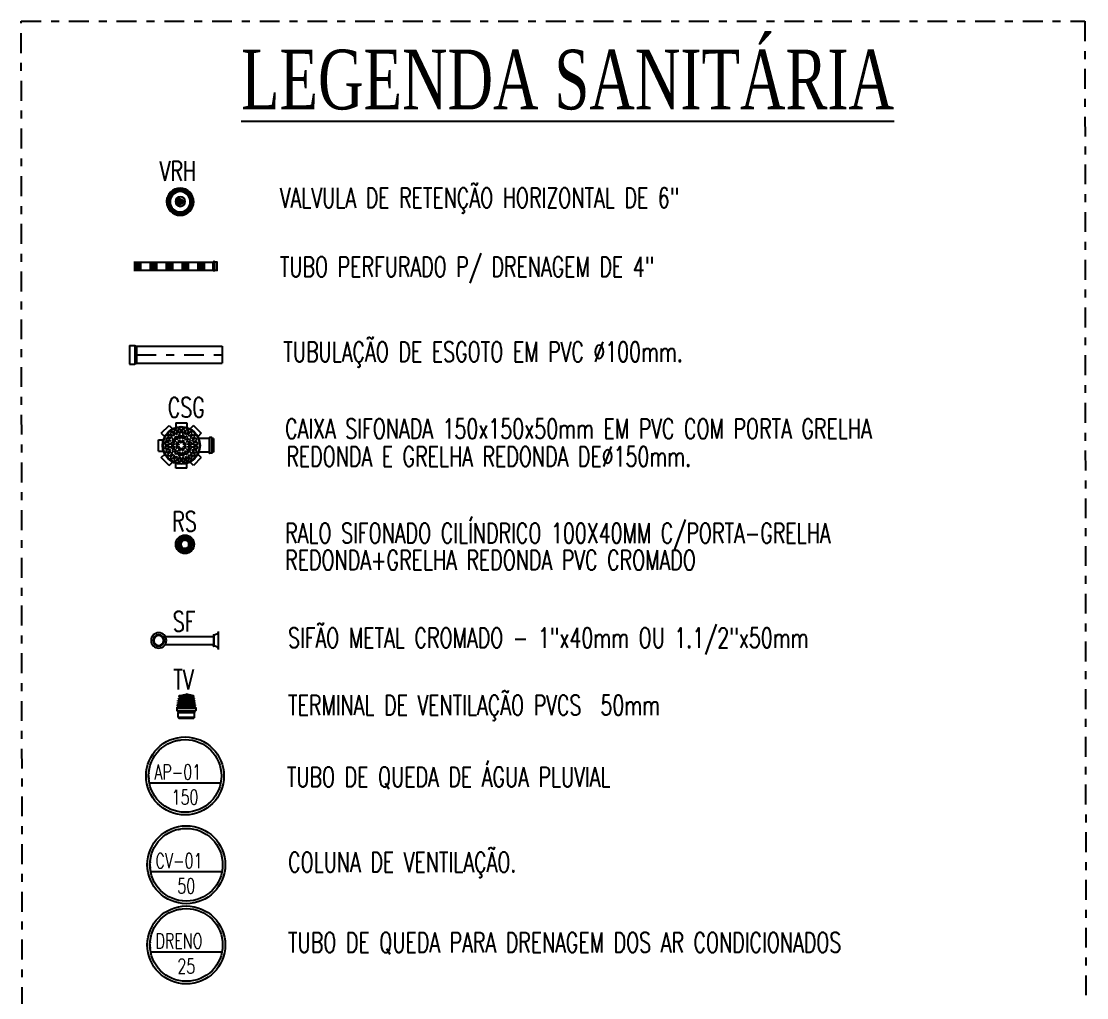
# Model space of a CAD drawing. Header units: inches. Extents: x 542787 to 543192, y 9574025 to 9574373.
# Drawn here: x 542846.2 to 542859.6, y 9574361.11 to 9574373.39 of the extents above; entities that cross this region are included whole.
import ezdxf
from ezdxf.enums import TextEntityAlignment as Align

# ---------------------------------------------------------------- set-up
doc = ezdxf.new("R2010")
doc.units = ezdxf.units.IN
doc.header["$MEASUREMENT"] = 0
doc.linetypes.add('ACAD_ISO07W100', pattern=[3, 0, -3])
doc.linetypes.add('DASHDOT2', pattern=[0.5, 0.25, -0.125, 0, -0.125])
for name, color, linetype in [('COTAS', 1, 'Continuous'), ('I-ESGOTO', 6, 'Continuous'), ('I-NORMO_INST', 4, 'Continuous'), ('I-PLUVIAL', 90, 'Continuous')]:
    doc.layers.add(name, color=color, linetype=linetype)
doc.styles.add('25', font='ROMANS.SHX', dxfattribs={"width": 0.7, "height": 0.05})
doc.styles.add('50', font='ROMANS.SHX', dxfattribs={"width": 0.7, "height": 0.1})
doc.styles.add('TITULO', font='times.ttf')

# ---------------------------------------------------------------- blocks, each defined once
blk = doc.blocks.new('A$C57B471C8')
for p, q in [((-0.152, 0.0915), (-0.152, 0.0721)), ((-0.152, 0.0915), (-0.107, 0.0915)), ((-0.107, 0.0915), (-0.107, 0.0721)), ((-0.2101, 0.0488), (-0.1783, 0.0806)), ((-0.2101, 0.0488), (-0.1964, 0.0351)), ((-0.1783, 0.0806), (-0.1646, 0.0669)), ((-0.0807, 0.0806), (-0.0944, 0.0669)), ((-0.0807, 0.0806), (-0.0489, 0.0488)), ((-0.0489, 0.0488), (-0.0626, 0.0351)), ((-0.221, -0.0225), (-0.221, 0.0225)), ((-0.221, 0.0225), (-0.2016, 0.0225)), ((-0.0181, 0.0273), (-0.0591, 0.0273)), ((-0.0168, 0.0309), (-0.0171, 0.0283)), ((-0.0071, 0.0318), (-0.0158, 0.0318)), ((-0.0158, 0.0308), (-0.0158, -0.0308)), ((-0.0071, 0.0308), (-0.0071, -0.0308)), ((-0.0061, 0.0311), (-0.0053, 0.0281)), ((0, 0.0273), (-0.0044, 0.0273)), ((0, 0.0273), (0, -0.0273)), ((-0.221, -0.0225), (-0.2016, -0.0225)), ((-0.2101, -0.0488), (-0.1964, -0.0351)), ((-0.0489, -0.0488), (-0.0626, -0.0351)), ((-0.0181, -0.0273), (-0.0591, -0.0273)), ((-0.0168, -0.0309), (-0.0171, -0.0283)), ((-0.0071, -0.0318), (-0.0158, -0.0318)), ((-0.0061, -0.0311), (-0.0053, -0.0281)), ((0, -0.0273), (-0.0044, -0.0273)), ((-0.1783, -0.0806), (-0.2101, -0.0488)), ((-0.1783, -0.0806), (-0.1646, -0.0669)), ((-0.152, -0.0915), (-0.152, -0.0721)), ((-0.107, -0.0915), (-0.107, -0.0721)), ((-0.0807, -0.0806), (-0.0944, -0.0669)), ((-0.0489, -0.0488), (-0.0807, -0.0806)), ((-0.107, -0.0915), (-0.152, -0.0915))]:
    blk.add_line(p, q)
at = {"color": 8}
for p, q in [((-0.1666, 0.0328), (-0.1781, 0.0444)), ((-0.1623, 0.0371), (-0.1739, 0.0486)), ((-0.1568, 0.0413), (-0.165, 0.0554)), ((-0.1516, 0.0443), (-0.1598, 0.0584)), ((-0.1452, 0.0469), (-0.1494, 0.0627)), ((-0.1394, 0.0485), (-0.1436, 0.0643)), ((-0.1325, 0.0494), (-0.1325, 0.0657)), ((-0.1265, 0.0494), (-0.1265, 0.0657)), ((-0.1196, 0.0485), (-0.1154, 0.0643)), ((-0.1138, 0.0469), (-0.1096, 0.0627)), ((-0.1074, 0.0443), (-0.0992, 0.0584)), ((-0.1022, 0.0413), (-0.094, 0.0554)), ((-0.0967, 0.0371), (-0.0851, 0.0486)), ((-0.0924, 0.0328), (-0.0809, 0.0444)), ((-0.1789, 0.003), (-0.1952, 0.003)), ((-0.178, 0.0099), (-0.1938, 0.0141)), ((-0.1764, 0.0157), (-0.1922, 0.0199)), ((-0.1738, 0.0221), (-0.1879, 0.0303)), ((-0.1708, 0.0273), (-0.1849, 0.0355)), ((-0.1578, 0.003), (-0.1709, 0.003)), ((-0.1568, 0.0081), (-0.1689, 0.0131)), ((-0.1545, 0.0136), (-0.1666, 0.0186)), ((-0.1517, 0.0179), (-0.1609, 0.0271)), ((-0.1474, 0.0222), (-0.1566, 0.0314)), ((-0.1401, 0.003), (-0.1498, 0.003)), ((-0.1431, 0.025), (-0.1481, 0.0371)), ((-0.1391, 0.0054), (-0.146, 0.0122)), ((-0.1376, 0.0273), (-0.1426, 0.0394)), ((-0.1349, 0.0096), (-0.1417, 0.0165)), ((-0.1325, 0.0283), (-0.1325, 0.0414)), ((-0.1325, 0.0106), (-0.1325, 0.0203)), ((-0.1265, 0.0283), (-0.1265, 0.0414)), ((-0.1265, 0.0106), (-0.1265, 0.0203)), ((-0.1241, 0.0096), (-0.1173, 0.0165)), ((-0.1214, 0.0273), (-0.1164, 0.0394)), ((-0.1199, 0.0054), (-0.113, 0.0122)), ((-0.1189, 0.003), (-0.1092, 0.003)), ((-0.1159, 0.025), (-0.1109, 0.0371)), ((-0.1116, 0.0222), (-0.1024, 0.0314)), ((-0.1073, 0.0179), (-0.0981, 0.0271)), ((-0.1045, 0.0136), (-0.0924, 0.0186)), ((-0.1022, 0.0081), (-0.0901, 0.0131)), ((-0.1012, 0.003), (-0.0881, 0.003)), ((-0.0882, 0.0273), (-0.0741, 0.0355)), ((-0.0852, 0.0221), (-0.0711, 0.0303)), ((-0.0826, 0.0157), (-0.0668, 0.0199)), ((-0.081, 0.0099), (-0.0652, 0.0141)), ((-0.0801, 0.003), (-0.0638, 0.003)), ((-0.0171, 0.0273), (-0.0171, -0.0273)), ((-0.0051, 0.0273), (-0.0051, -0.0273)), ((-0.1789, -0.003), (-0.1952, -0.003)), ((-0.178, -0.0099), (-0.1938, -0.0141)), ((-0.1764, -0.0157), (-0.1922, -0.0199)), ((-0.1738, -0.0221), (-0.1879, -0.0303)), ((-0.1708, -0.0273), (-0.1849, -0.0355)), ((-0.1666, -0.0328), (-0.1781, -0.0444)), ((-0.1623, -0.0371), (-0.1739, -0.0486)), ((-0.1578, -0.003), (-0.1709, -0.003)), ((-0.1568, -0.0081), (-0.1689, -0.0131)), ((-0.1545, -0.0136), (-0.1666, -0.0186)), ((-0.1568, -0.0413), (-0.165, -0.0554)), ((-0.1517, -0.0179), (-0.1609, -0.0271)), ((-0.1474, -0.0222), (-0.1566, -0.0314)), ((-0.1401, -0.003), (-0.1498, -0.003)), ((-0.1431, -0.025), (-0.1481, -0.0371)), ((-0.1391, -0.0054), (-0.146, -0.0122)), ((-0.1376, -0.0273), (-0.1426, -0.0394)), ((-0.1349, -0.0096), (-0.1417, -0.0165)), ((-0.1325, -0.0106), (-0.1325, -0.0203)), ((-0.1325, -0.0283), (-0.1325, -0.0414)), ((-0.1265, -0.0106), (-0.1265, -0.0203)), ((-0.1265, -0.0283), (-0.1265, -0.0414)), ((-0.1241, -0.0096), (-0.1173, -0.0165)), ((-0.1214, -0.0273), (-0.1164, -0.0394)), ((-0.1199, -0.0054), (-0.113, -0.0122)), ((-0.1189, -0.003), (-0.1092, -0.003)), ((-0.1159, -0.025), (-0.1109, -0.0371)), ((-0.1116, -0.0222), (-0.1024, -0.0314)), ((-0.1073, -0.0179), (-0.0981, -0.0271)), ((-0.1045, -0.0136), (-0.0924, -0.0186)), ((-0.1022, -0.0081), (-0.0901, -0.0131)), ((-0.1022, -0.0413), (-0.094, -0.0554)), ((-0.1012, -0.003), (-0.0881, -0.003)), ((-0.0967, -0.0371), (-0.0851, -0.0486)), ((-0.0924, -0.0328), (-0.0809, -0.0444)), ((-0.0882, -0.0273), (-0.0741, -0.0355)), ((-0.0852, -0.0221), (-0.0711, -0.0303)), ((-0.0826, -0.0157), (-0.0668, -0.0199)), ((-0.081, -0.0099), (-0.0652, -0.0141)), ((-0.0801, -0.003), (-0.0638, -0.003)), ((-0.1516, -0.0443), (-0.1598, -0.0584)), ((-0.1452, -0.0469), (-0.1494, -0.0627)), ((-0.1394, -0.0485), (-0.1436, -0.0643)), ((-0.1325, -0.0494), (-0.1325, -0.0657)), ((-0.1265, -0.0494), (-0.1265, -0.0657)), ((-0.1196, -0.0485), (-0.1154, -0.0643)), ((-0.1138, -0.0469), (-0.1096, -0.0627)), ((-0.1074, -0.0443), (-0.0992, -0.0584))]:
    blk.add_line(p, q, dxfattribs=at)
blk.add_circle((-0.1295, 0), 0.0755)
blk.add_circle((-0.1295, 0), 0.0735, dxfattribs=at)
for radius, start, end in [(0.0658, 137.6132, 147.3868), (0.0658, 122.6132, 132.3868), (0.0658, 107.6132, 117.3868), (0.0495, 108.4746, 116.5254), (0.0658, 92.6132, 102.3868), (0.0495, 93.4746, 101.5254), (0.0658, 77.6132, 87.3868), (0.0495, 78.4746, 86.5254), (0.0495, 63.4746, 71.5254), (0.0658, 62.6132, 72.3868), (0.0658, 47.6132, 57.3868), (0.0658, 32.6132, 42.3868), (0.0658, 167.6132, 177.3868), (0.0658, 152.6132, 162.3868), (0.0495, 168.4746, 176.5254), (0.0495, 153.4746, 161.5254), (0.0415, 161.6455, 175.8545), (0.0495, 138.4746, 146.5254), (0.0415, 139.1455, 153.3545), (0.0495, 123.4746, 131.5254), (0.0285, 163.5423, 173.9577), (0.0415, 116.6455, 130.8545), (0.0285, 141.0423, 151.4577), (0.0205, 143.415, 171.585), (0.0285, 118.5423, 128.9577), (0.0415, 94.1455, 108.3545), (0.0205, 98.415, 126.585), (0.011, 150.8266, 164.1734), (0.0285, 96.0423, 106.4577), (0.011, 105.8266, 119.1734), (0.0415, 71.6455, 85.8545), (0.0285, 73.5423, 83.9577), (0.0205, 53.415, 81.585), (0.011, 60.8266, 74.1734), (0.011, 15.8266, 29.1734), (0.0285, 51.0423, 61.4577), (0.0205, 8.415, 36.585), (0.0415, 49.1455, 63.3545), (0.0285, 28.5423, 38.9577), (0.0495, 48.4746, 56.5254), (0.0285, 6.0423, 16.4577), (0.0415, 26.6455, 40.8545), (0.0495, 33.4746, 41.5254), (0.0415, 4.1455, 18.3545), (0.0495, 18.4746, 26.5254), (0.0495, 3.4746, 11.5254), (0.0658, 17.6132, 27.3868), (0.0658, 2.6132, 12.3868), (0.0658, 182.6132, 192.3868), (0.0658, 197.6132, 207.3868), (0.0658, 212.6132, 222.3868), (0.0495, 183.4746, 191.5254), (0.0495, 198.4746, 206.5254), (0.0415, 184.1455, 198.3545), (0.0495, 213.4746, 221.5254), (0.0415, 206.6455, 220.8545), (0.0495, 228.4746, 236.5254), (0.0285, 186.0423, 196.4577), (0.0415, 229.1455, 243.3545), (0.0285, 208.5423, 218.9577), (0.0205, 188.415, 216.585), (0.0285, 231.0423, 241.4577), (0.0415, 251.6455, 265.8545), (0.0205, 233.415, 261.585), (0.011, 195.8266, 209.1734), (0.0285, 253.5423, 263.9577), (0.011, 240.8266, 254.1734), (0.011, 285.8266, 299.1734), (0.0205, 278.415, 306.585), (0.0285, 276.0423, 286.4577), (0.0415, 274.1455, 288.3545), (0.011, 330.8266, 344.1734), (0.0285, 298.5423, 308.9577), (0.0205, 323.415, 351.585), (0.0415, 296.6455, 310.8545), (0.0285, 321.0423, 331.4577), (0.0285, 343.5423, 353.9577), (0.0495, 303.4746, 311.5254), (0.0415, 319.1455, 333.3545), (0.0495, 318.4746, 326.5254), (0.0415, 341.6455, 355.8545), (0.0495, 333.4746, 341.5254), (0.0495, 348.4746, 356.5254), (0.0658, 317.6132, 327.3868), (0.0658, 332.6132, 342.3868), (0.0658, 347.6132, 357.3868), (0.0658, 227.6132, 237.3868), (0.0658, 242.6132, 252.3868), (0.0495, 243.4746, 251.5254), (0.0658, 257.6132, 267.3868), (0.0495, 258.4746, 266.5254), (0.0495, 273.4746, 281.5254), (0.0658, 272.6132, 282.3868), (0.0495, 288.4746, 296.5254), (0.0658, 287.6132, 297.3868), (0.0658, 302.6132, 312.3868)]:
    blk.add_arc((-0.1295, 0), radius, start, end, dxfattribs=at)
for centre, start, end in [((-0.0181, 0.0284), 270, 355), ((-0.0158, 0.0308), 90, 175), ((-0.0071, 0.0308), 15, 90), ((-0.0044, 0.0284), 195, 270), ((-0.0181, -0.0284), 5, 90), ((-0.0158, -0.0308), 185, 270), ((-0.0071, -0.0308), 270, 345), ((-0.0044, -0.0284), 90, 165)]:
    blk.add_arc(centre, 0.001, start, end)
blk = doc.blocks.new('*U13')
at = {"color": 1, "style": '25'}
for tag, flags, p in [('MARCA', 1, (0, -0.1877)), ('QUANT.', 3, (0, -0.2718))]:
    blk.add_attdef(tag, text='', height=0.05, dxfattribs=dict(at, flags=flags)).set_placement(p, align=Align.CENTER)
at = {"color": 2}
blk.add_wipeout([(-0.0847, -0.0447), (-0.0739, -0.0339), (-0.0762, -0.0283), (-0.0915, -0.0283), (-0.0915, 0.0283), (-0.0762, 0.0283), (-0.0739, 0.0339), (-0.0847, 0.0447), (-0.0447, 0.0847), (-0.0339, 0.0739), (-0.0283, 0.0762), (-0.0283, 0.0915), (0.0283, 0.0915), (0.0283, 0.0762), (0.0339, 0.0739), (0.0447, 0.0847), (0.0847, 0.0447), (0.0739, 0.0339), (0.0742, 0.0332), (0.1093, 0.0332), (0.1122, 0.0359), (0.1295, 0.0359), (0.1295, -0.0361), (0.1122, -0.0361), (0.1093, -0.0332), (0.0742, -0.0332), (0.0739, -0.0339), (0.0847, -0.0447), (0.0447, -0.0847), (0.0339, -0.0739), (0.0283, -0.0762), (0.0283, -0.0915), (-0.0283, -0.0915), (-0.0283, -0.0762), (-0.0339, -0.0739), (-0.0447, -0.0847)], dxfattribs=at)
blk.add_blockref('A$C57B471C8', (0.1295, -0.0001), dxfattribs=at)
blk.add_wipeout([(-0.0847, -0.0447), (-0.0739, -0.0339), (-0.0762, -0.0283), (-0.0915, -0.0283), (-0.0915, 0.0283), (-0.0762, 0.0283), (-0.0739, 0.0339), (-0.0847, 0.0447), (-0.0447, 0.0847), (-0.0339, 0.0739), (-0.0283, 0.0762), (-0.0283, 0.0915), (0.0283, 0.0915), (0.0283, 0.0762), (0.0339, 0.0739), (0.0447, 0.0847), (0.0847, 0.0447), (0.0739, 0.0339), (0.0742, 0.0332), (0.1093, 0.0332), (0.1122, 0.0359), (0.1295, 0.0359), (0.1295, -0.0361), (0.1122, -0.0361), (0.1093, -0.0332), (0.0742, -0.0332), (0.0739, -0.0339), (0.0847, -0.0447), (0.0447, -0.0847), (0.0339, -0.0739), (0.0283, -0.0762), (0.0283, -0.0915), (-0.0283, -0.0915), (-0.0283, -0.0762), (-0.0339, -0.0739), (-0.0447, -0.0847)], dxfattribs=at)
blk.add_blockref('A$C57B471C8', (0.1295, -0.0001), dxfattribs=at)
at = {"color": 1, "style": '25', "flags": 1}
blk.add_attdef('DESCRICAO', text='', height=0.05, dxfattribs=at).set_placement((0, -0.1085), align=Align.CENTER)
blk = doc.blocks.new('BOLA')
at = {"style": '50', "width": 0.7, "flags": 1}
blk.add_attdef('ALTUARA', text='', height=0.002, dxfattribs=at).set_placement((0.00026, -0.00753), align=Align.CENTER)
at = {"color": 2}
blk.add_wipeout([(-0.00343, 0.00331), (-0.0009, 0.00469), (0.00185, 0.00442), (0.00357, 0.00314), (0.00459, 0.00134), (0.00476, -0.00032), (0.00423, -0.00223), (0.003, -0.00372), (0.00111, -0.00471), (-0.00088, -0.00473), (-0.00258, -0.00408), (-0.00343, -0.00333), (-0.00451, -0.0017), (-0.00479, -0.00008), (-0.00453, 0.00162)], dxfattribs=at)
at = {"color": 8}
blk.add_line((-0.00479, -0.00091), (0.00479, -0.00091), dxfattribs=at)
blk.add_circle((0, 0), 0.00523, dxfattribs=at)
blk.add_circle((0, 0), 0.00488)
at = {"style": '50', "width": 0.7}
blk.add_attdef('NAF', (-0.00413, -0.00047), '', height=0.002, dxfattribs=at)
blk.add_attdef('NU', text='', height=0.002, dxfattribs=at).set_placement((0, -0.00385), align=Align.CENTER)
blk = doc.blocks.new('*U26')
at = {"color": 1, "style": '25'}
for tag, flags, p in [('MARCA', 1, (0, -0.1502)), ('QUANT.', 3, (0, -0.2175))]:
    blk.add_attdef(tag, text='', height=0.04, dxfattribs=dict(at, flags=flags)).set_placement(p, align=Align.CENTER)
at = {"color": 2}
blk.add_wipeout([(-0.026, 0.0355), (-0.0352, 0.0014), (-0.0359, -0.0172), (-0.032, -0.0181), (-0.0328, -0.038), (-0.0313, -0.0401), (-0.0024, -0.0414), (0.0264, -0.0435), (0.0282, -0.0415), (0.0297, -0.0217), (0.0337, -0.0212), (0.0352, -0.0026), (0.0299, 0.0322), (0.0024, 0.0424)], dxfattribs=at)
for p, q in [((-0.0219, 0.0341), (0.0023, 0.0391)), ((0.0257, 0.0314), (0.0023, 0.0391)), ((-0.0309, 0.0025), (-0.0306, 0.0043)), ((-0.0306, 0.0043), (-0.0238, 0.0041)), ((-0.0292, 0.0099), (-0.0288, 0.0113)), ((-0.0288, 0.0113), (-0.0234, 0.0111)), ((-0.0273, 0.0016), (-0.0276, -0.0028)), ((-0.0274, 0.0173), (-0.0271, 0.0187)), ((-0.0273, 0.0016), (0.0273, -0.0016)), ((-0.0271, 0.0187), (-0.023, 0.0186)), ((-0.0257, 0.0247), (-0.0253, 0.0262)), ((-0.0253, 0.0262), (-0.0225, 0.026)), ((-0.0239, 0.0321), (-0.0239, 0.0322)), ((-0.023, 0.009), (-0.0233, 0.0045)), ((-0.0226, 0.0165), (-0.0229, 0.0115)), ((-0.0222, 0.024), (-0.0224, 0.019)), ((-0.0217, 0.0315), (-0.022, 0.0265)), ((0.0239, 0.0063), (0.0236, 0.0018)), ((0.0243, 0.0138), (0.024, 0.0088)), ((0.0309, 0.0008), (0.0241, 0.0013)), ((0.0248, 0.0213), (0.0245, 0.0163)), ((0.0299, 0.0079), (0.0245, 0.0083)), ((0.0252, 0.0288), (0.0249, 0.0238)), ((0.029, 0.0155), (0.0249, 0.0158)), ((0.0282, 0.0231), (0.0254, 0.0233)), ((0.0274, 0.0292), (0.0274, 0.0293)), ((0.0283, 0.0216), (0.0282, 0.0231)), ((0.0292, 0.014), (0.029, 0.0155)), ((0.0301, 0.0065), (0.0299, 0.0079)), ((0.031, -0.0011), (0.0309, 0.0008)), ((-0.0322, -0.0052), (-0.0327, -0.014)), ((-0.0318, -0.015), (-0.0292, -0.0154)), ((-0.0317, -0.014), (0.0298, -0.0176)), ((-0.0314, -0.0043), (-0.0284, -0.0037)), ((-0.0312, -0.0053), (0.0303, -0.0088)), ((-0.0293, -0.0381), (-0.0284, -0.0214)), ((-0.0283, -0.0165), (-0.0286, -0.0211)), ((-0.0286, -0.0211), (-0.0284, -0.0214)), ((0.0248, -0.0412), (0.0257, -0.0245)), ((0.026, -0.0243), (0.0257, -0.0245)), ((0.0263, -0.0196), (0.026, -0.0243)), ((0.0273, -0.0016), (0.0271, -0.0059)), ((0.0299, -0.0186), (0.0272, -0.0187)), ((0.0307, -0.0079), (0.0277, -0.0069)), ((0.0313, -0.0089), (0.0308, -0.0176)), ((-0.0293, -0.0381), (-0.0277, -0.04)), ((-0.0277, -0.04), (0.0229, -0.0429)), ((0.0248, -0.0412), (0.0229, -0.0429))]:
    blk.add_line(p, q)
at = {"color": 8}
for p, q in [((-0.0309, 0.0025), (0.031, -0.0011)), ((-0.0292, 0.0099), (0.0301, 0.0065)), ((-0.0274, 0.0173), (0.0292, 0.014)), ((-0.0271, 0.0016), (0.0271, -0.0016)), ((-0.0257, 0.0247), (0.0283, 0.0216)), ((-0.0239, 0.0321), (0.0274, 0.0292)), ((-0.0238, 0.0041), (0.0241, 0.0013)), ((-0.0234, 0.0111), (0.0245, 0.0083)), ((-0.023, 0.0186), (0.0249, 0.0158)), ((-0.0225, 0.026), (0.0254, 0.0233)), ((0.0257, 0.0314), (-0.0219, 0.0341)), ((-0.021, 0.0094), (-0.0213, 0.0039)), ((-0.0206, 0.0169), (-0.0209, 0.0109)), ((-0.0201, 0.0244), (-0.0205, 0.0184)), ((-0.0197, 0.0319), (-0.02, 0.0259)), ((-0.0134, 0.009), (-0.0137, 0.0035)), ((-0.013, 0.0165), (-0.0133, 0.0105)), ((-0.0125, 0.024), (-0.0129, 0.018)), ((-0.0124, 0.0089), (-0.0127, 0.0034)), ((-0.0121, 0.0314), (-0.0124, 0.0255)), ((-0.012, 0.0164), (-0.0123, 0.0104)), ((-0.0115, 0.0239), (-0.0119, 0.0179)), ((-0.0111, 0.0314), (-0.0114, 0.0254)), ((-0.0107, 0.0088), (-0.011, 0.0033)), ((-0.0102, 0.0163), (-0.0106, 0.0103)), ((-0.0098, 0.0238), (-0.0101, 0.0178)), ((-0.0094, 0.0313), (-0.0097, 0.0253)), ((0.0116, 0.0075), (0.0113, 0.0021)), ((0.012, 0.015), (0.0117, 0.009)), ((0.0125, 0.0225), (0.0121, 0.0165)), ((0.0129, 0.03), (0.0126, 0.024)), ((0.0133, 0.0074), (0.013, 0.002)), ((0.0138, 0.0149), (0.0134, 0.0089)), ((0.0142, 0.0224), (0.0139, 0.0164)), ((0.0143, 0.0074), (0.014, 0.0019)), ((0.0146, 0.0299), (0.0143, 0.0239)), ((0.0148, 0.0149), (0.0144, 0.0089)), ((0.0152, 0.0224), (0.0149, 0.0164)), ((0.0156, 0.0299), (0.0153, 0.0239)), ((0.0219, 0.0069), (0.0216, 0.0015)), ((0.0224, 0.0144), (0.022, 0.0084)), ((0.0228, 0.0219), (0.0225, 0.0159)), ((0.0232, 0.0294), (0.0229, 0.0234)), ((0.026, -0.0243), (-0.0286, -0.0211)), ((-0.0284, -0.0214), (0.0257, -0.0245)), ((-0.0283, -0.0155), (0.0263, -0.0187)), ((-0.0276, -0.0035), (0.027, -0.0067)), ((0.0248, -0.0412), (-0.0293, -0.0381))]:
    blk.add_line(p, q, dxfattribs=at)
for centre, radius, start, end in [((-0.0278, 0.0016), 0.0007, 356.7022, 86.7022), ((-0.0214, 0.0317), 0.0025, 101.7022, 166.7022), ((-0.0238, 0.0046), 0.0005, 266.7022, 356.7022), ((-0.0235, 0.0091), 0.0005, 356.7022, 86.7022), ((-0.0234, 0.0116), 0.0005, 266.7022, 356.7022), ((-0.0231, 0.0166), 0.0005, 356.7022, 86.7022), ((-0.0229, 0.0191), 0.0005, 266.7022, 356.7022), ((-0.0227, 0.024), 0.0005, 356.7022, 86.7022), ((-0.0225, 0.0265), 0.0005, 266.7022, 356.7022), ((-0.0222, 0.0315), 0.0005, 356.7022, 86.7022), ((0.0241, 0.0018), 0.0005, 176.7022, 266.7022), ((0.0244, 0.0063), 0.0005, 86.7022, 176.7022), ((0.0245, 0.0088), 0.0005, 176.7022, 266.7022), ((0.0248, 0.0138), 0.0005, 86.7022, 176.7022), ((0.025, 0.0163), 0.0005, 176.7022, 266.7022), ((0.0253, 0.0213), 0.0005, 86.7022, 176.7022), ((0.0254, 0.0238), 0.0005, 176.7022, 266.7022), ((0.0257, 0.0288), 0.0005, 86.7022, 176.7022), ((0.0249, 0.029), 0.0025, 6.7022, 71.7022), ((-0.0317, -0.014), 0.001, 176.7022, 261.7022), ((-0.0312, -0.0053), 0.001, 101.7022, 176.7022), ((-0.0293, -0.0164), 0.001, 356.7022, 81.7022), ((-0.0286, -0.0027), 0.001, 281.7022, 356.7022), ((0.0273, -0.0197), 0.001, 91.7022, 176.7022), ((0.0278, -0.0016), 0.0007, 86.7022, 176.7022), ((0.0281, -0.006), 0.001, 176.7022, 251.7022), ((0.0298, -0.0176), 0.001, 271.7022, 356.7022), ((0.0303, -0.0088), 0.001, 356.7022, 71.7022)]:
    blk.add_arc(centre, radius, start, end)
at = {"color": 1, "style": '25', "flags": 1}
blk.add_attdef('DESCRICAO', text='', height=0.04, dxfattribs=at).set_placement((0, -0.0868), align=Align.CENTER)
blk = doc.blocks.new('SF40')
at = {"color": 8, "linetype": 'Continuous'}
for p, q in [((0.0013, 0.045), (0, 0.045)), ((0, 0.045), (0, -0.045)), ((0.0013, 0.045), (0.0013, -0.045)), ((0.0238, 0.0283), (0.023, 0.0283)), ((0.023, 0.0283), (0.023, -0.0283)), ((0.0246, 0.0275), (0.0246, -0.0275)), ((0.0013, -0.045), (0, -0.045)), ((0.0238, -0.0283), (0.023, -0.0283))]:
    blk.add_line(p, q, dxfattribs=at)
at = {"linetype": 'Continuous'}
for p, q in [((0.2669, 0.02), (0.0246, 0.02)), ((0.2669, -0.02), (0.0246, -0.02))]:
    blk.add_line(p, q, dxfattribs=at)
for radius in [0.0387, 0.025]:
    blk.add_circle((0.3, 0), radius)
at = {"color": 8}
blk.add_circle((0.3, 0), 0.0287, dxfattribs=at)
at = {"linetype": 'Continuous'}
for centre, start, end in [((0.0234, 0.0504), 201.6148, 268.9949), ((0.0234, -0.0504), 91.0051, 158.3852)]:
    blk.add_arc(centre, 0.0238, start, end, dxfattribs=at)
at = {"color": 8, "linetype": 'Continuous'}
for centre, start, end in [((0.0238, 0.0275), 0, 90), ((0.0238, -0.0275), 270, 0)]:
    blk.add_arc(centre, 0.000833, start, end, dxfattribs=at)
at = {"color": 2}
blk.add_wipeout([(0, 0.0507), (0.007, 0.0507), (0.007, 0.0428), (0.0173, 0.034), (0.0304, 0.034), (0.0304, 0.0257), (0.2565, 0.0257), (0.2649, 0.0358), (0.2793, 0.0447), (0.2957, 0.0489), (0.3125, 0.0527), (0.3282, 0.0464), (0.3412, 0.0355), (0.3502, 0.0212), (0.3543, 0.0048), (0.3532, -0.0121), (0.3469, -0.0278), (0.336, -0.0408), (0.3217, -0.0497), (0.3053, -0.0539), (0.2884, -0.0477), (0.2727, -0.0414), (0.2597, -0.0305), (0.2567, -0.0257), (0.0304, -0.0257), (0.0304, -0.034), (0.0173, -0.034), (0.007, -0.0428), (0.007, -0.0507), (0, -0.0507)], dxfattribs=at)
at = {"color": 8, "linetype": 'Continuous'}
for p, q in [((0.0013, 0.045), (0, 0.045)), ((0, 0.045), (0, -0.045)), ((0.0013, 0.045), (0.0013, -0.045)), ((0.0238, 0.0283), (0.023, 0.0283)), ((0.023, 0.0283), (0.023, -0.0283)), ((0.0246, 0.0275), (0.0246, -0.0275)), ((0.0013, -0.045), (0, -0.045)), ((0.0238, -0.0283), (0.023, -0.0283))]:
    blk.add_line(p, q, dxfattribs=at)
at = {"linetype": 'Continuous'}
for p, q in [((0.2669, 0.02), (0.0246, 0.02)), ((0.2669, -0.02), (0.0246, -0.02))]:
    blk.add_line(p, q, dxfattribs=at)
for radius in [0.0387, 0.025]:
    blk.add_circle((0.3, 0), radius)
at = {"color": 8}
blk.add_circle((0.3, 0), 0.0287, dxfattribs=at)
at = {"linetype": 'Continuous'}
for centre, start, end in [((0.0234, 0.0504), 201.6148, 268.9949), ((0.0234, -0.0504), 91.0051, 158.3852)]:
    blk.add_arc(centre, 0.0238, start, end, dxfattribs=at)
at = {"color": 8, "linetype": 'Continuous'}
for centre, start, end in [((0.0238, 0.0275), 0, 90), ((0.0238, -0.0275), 270, 0)]:
    blk.add_arc(centre, 0.000833, start, end, dxfattribs=at)
blk = doc.blocks.new('*U27')
at = {"style": 'TITULO', "width": 0.7}
blk.add_attdef('LNOME', (0.00006, 0.003), '', height=0.006, dxfattribs=at)
blk = doc.blocks.new('RSRR')
at = {"color": 8}
for p, q in [((-0.04, 0.0009), (-0.02, 0.0009)), ((-0.0393, 0.0075), (-0.0197, 0.0033)), ((-0.0389, 0.0091), (-0.0194, 0.005)), ((-0.0369, 0.0155), (-0.0186, 0.0074)), ((-0.0362, 0.017), (-0.0179, 0.0089)), ((-0.0329, 0.0228), (-0.0167, 0.0111)), ((-0.0319, 0.0242), (-0.0157, 0.0124)), ((-0.0274, 0.0292), (-0.014, 0.0143)), ((-0.0261, 0.0303), (-0.0127, 0.0154)), ((-0.0207, 0.0342), (-0.0107, 0.0169)), ((-0.0193, 0.0351), (-0.0093, 0.0177)), ((-0.0132, 0.0378), (-0.007, 0.0187)), ((-0.0115, 0.0383), (-0.0054, 0.0193)), ((-0.005, 0.0397), (-0.0029, 0.0198)), ((-0.0033, 0.0399), (-0.0012, 0.02)), ((0.0033, 0.0399), (0.0012, 0.02)), ((0.005, 0.0397), (0.0029, 0.0198)), ((0.0116, 0.0383), (0.0054, 0.0193)), ((0.0132, 0.0378), (0.007, 0.0187)), ((0.0193, 0.0351), (0.0093, 0.0177)), ((0.0207, 0.0342), (0.0107, 0.0169)), ((0.0261, 0.0303), (0.0127, 0.0154)), ((0.0274, 0.0292), (0.014, 0.0143)), ((0.0319, 0.0242), (0.0157, 0.0124)), ((0.0329, 0.0228), (0.0167, 0.0111)), ((0.0362, 0.017), (0.0179, 0.0089)), ((0.0369, 0.0155), (0.0186, 0.0074)), ((0.0389, 0.0091), (0.0194, 0.005)), ((0.0393, 0.0075), (0.0197, 0.0033)), ((0.04, 0.0009), (0.02, 0.0009)), ((-0.04, -0.0009), (-0.02, -0.0009)), ((-0.0393, -0.0075), (-0.0197, -0.0033)), ((-0.0389, -0.0091), (-0.0194, -0.005)), ((-0.0369, -0.0155), (-0.0186, -0.0074)), ((-0.0362, -0.017), (-0.0179, -0.0089)), ((-0.0329, -0.0228), (-0.0167, -0.0111)), ((-0.0319, -0.0242), (-0.0157, -0.0124)), ((-0.0274, -0.0292), (-0.014, -0.0143)), ((-0.0261, -0.0303), (-0.0127, -0.0154)), ((-0.0207, -0.0342), (-0.0107, -0.0169)), ((-0.0193, -0.0351), (-0.0093, -0.0177)), ((-0.0132, -0.0378), (-0.007, -0.0187)), ((-0.0116, -0.0383), (-0.0054, -0.0193)), ((-0.005, -0.0397), (-0.0029, -0.0198)), ((-0.0033, -0.0399), (-0.0012, -0.02)), ((0.0033, -0.0399), (0.0012, -0.02)), ((0.005, -0.0397), (0.0029, -0.0198)), ((0.0115, -0.0383), (0.0054, -0.0193)), ((0.0132, -0.0378), (0.007, -0.0187)), ((0.0193, -0.0351), (0.0093, -0.0177)), ((0.0207, -0.0342), (0.0107, -0.0169)), ((0.0261, -0.0303), (0.0127, -0.0154)), ((0.0274, -0.0292), (0.014, -0.0143)), ((0.0319, -0.0242), (0.0157, -0.0124)), ((0.0329, -0.0228), (0.0167, -0.0111)), ((0.0362, -0.017), (0.0179, -0.0089)), ((0.0369, -0.0155), (0.0186, -0.0074)), ((0.0389, -0.0091), (0.0194, -0.005)), ((0.0393, -0.0075), (0.0197, -0.0033)), ((0.04, -0.0009), (0.02, -0.0009))]:
    blk.add_line(p, q, dxfattribs=at)
blk.add_circle((0, 0), 0.0465)
for radius, start, end in [(0.04, 169.2176, 178.7824), (0.039, 169.2489, 178.7511), (0.04, 157.2176, 166.7824), (0.039, 157.2489, 166.7511), (0.04, 145.2176, 154.7824), (0.039, 145.2489, 154.7511), (0.04, 133.2176, 142.7824), (0.039, 133.2489, 142.7511), (0.04, 121.2176, 130.7824), (0.039, 121.2489, 130.7511), (0.021, 170.3197, 177.6803), (0.021, 158.3197, 165.6803), (0.02, 170.4358, 177.5642), (0.02, 158.4358, 165.5642), (0.04, 109.2176, 118.7824), (0.039, 109.2489, 118.7511), (0.021, 146.3197, 153.6803), (0.02, 146.4358, 153.5642), (0.021, 134.3197, 141.6803), (0.02, 134.4358, 141.5642), (0.021, 122.3197, 129.6803), (0.02, 122.4358, 129.5642), (0.04, 97.2176, 106.7824), (0.039, 97.2489, 106.7511), (0.021, 110.3197, 117.6803), (0.02, 110.4358, 117.5642), (0.021, 98.3197, 105.6803), (0.02, 98.4358, 105.5642), (0.04, 85.2176, 94.7824), (0.039, 85.2489, 94.7511), (0.021, 86.3197, 93.6803), (0.02, 86.4358, 93.5642), (0.02, 74.4358, 81.5642), (0.021, 74.3197, 81.6803), (0.039, 73.2489, 82.7511), (0.04, 73.2176, 82.7824), (0.02, 62.4358, 69.5642), (0.021, 62.3197, 69.6803), (0.02, 50.4358, 57.5642), (0.021, 50.3197, 57.6803), (0.039, 61.2489, 70.7511), (0.04, 61.2176, 70.7824), (0.02, 38.4358, 45.5642), (0.021, 38.3197, 45.6803), (0.02, 26.4358, 33.5642), (0.021, 26.3197, 33.6803), (0.02, 14.4358, 21.5642), (0.021, 14.3197, 21.6803), (0.02, 2.4358, 9.5642), (0.039, 49.2489, 58.7511), (0.04, 49.2176, 58.7824), (0.021, 2.3197, 9.6803), (0.039, 37.2489, 46.7511), (0.04, 37.2176, 46.7824), (0.039, 25.2489, 34.7511), (0.04, 25.2176, 34.7824), (0.039, 13.2489, 22.7511), (0.04, 13.2176, 22.7824), (0.039, 1.2489, 10.7511), (0.04, 1.2176, 10.7824), (0.04, 181.2176, 190.7824), (0.039, 181.2489, 190.7511), (0.04, 193.2176, 202.7824), (0.039, 193.2489, 202.7511), (0.04, 205.2176, 214.7824), (0.039, 205.2489, 214.7511), (0.04, 217.2176, 226.7824), (0.039, 217.2489, 226.7511), (0.04, 229.2176, 238.7824), (0.039, 229.2489, 238.7511), (0.021, 182.3197, 189.6803), (0.021, 194.3197, 201.6803), (0.02, 182.4358, 189.5642), (0.02, 194.4358, 201.5642), (0.04, 241.2176, 250.7824), (0.021, 206.3197, 213.6803), (0.039, 241.2489, 250.7511), (0.02, 206.4358, 213.5642), (0.021, 218.3197, 225.6803), (0.02, 218.4358, 225.5642), (0.021, 230.3197, 237.6803), (0.02, 230.4358, 237.5642), (0.04, 253.2176, 262.7824), (0.039, 253.2489, 262.7511), (0.021, 242.3197, 249.6803), (0.02, 242.4358, 249.5642), (0.021, 254.3197, 261.6803), (0.02, 254.4358, 261.5642), (0.04, 265.2176, 274.7824), (0.039, 265.2489, 274.7511), (0.021, 266.3197, 273.6803), (0.02, 266.4358, 273.5642), (0.02, 278.4358, 285.5642), (0.021, 278.3197, 285.6803), (0.039, 277.2489, 286.7511), (0.04, 277.2176, 286.7824), (0.02, 290.4358, 297.5642), (0.021, 290.3197, 297.6803), (0.02, 302.4358, 309.5642), (0.021, 302.3197, 309.6803), (0.039, 289.2489, 298.7511), (0.04, 289.2176, 298.7824), (0.02, 314.4358, 321.5642), (0.021, 314.3197, 321.6803), (0.02, 326.4358, 333.5642), (0.021, 326.3197, 333.6803), (0.02, 338.4358, 345.5642), (0.021, 338.3197, 345.6803), (0.02, 350.4358, 357.5642), (0.039, 301.2489, 310.7511), (0.021, 350.3197, 357.6803), (0.04, 301.2176, 310.7824), (0.039, 313.2489, 322.7511), (0.04, 313.2176, 322.7824), (0.039, 325.2489, 334.7511), (0.04, 325.2176, 334.7824), (0.039, 337.2489, 346.7511), (0.04, 337.2176, 346.7824), (0.039, 349.2489, 358.7511), (0.04, 349.2176, 358.7824)]:
    blk.add_arc((0, 0), radius, start, end, dxfattribs=at)
at = {"color": 2}
blk.add_wipeout([(-0.0001, 0.0526), (0.0395, 0.0351), (0.0529, -0.003), (0.0331, -0.0412), (-0.001, -0.0514), (-0.0391, -0.0359), (-0.0517, -0.0027), (-0.0406, 0.0369)], dxfattribs=at)
at = {"color": 8}
for p, q in [((-0.04, 0.0009), (-0.02, 0.0009)), ((-0.0393, 0.0075), (-0.0197, 0.0033)), ((-0.0389, 0.0091), (-0.0194, 0.005)), ((-0.0369, 0.0155), (-0.0186, 0.0074)), ((-0.0362, 0.017), (-0.0179, 0.0089)), ((-0.0329, 0.0228), (-0.0167, 0.0111)), ((-0.0319, 0.0242), (-0.0157, 0.0124)), ((-0.0274, 0.0292), (-0.014, 0.0143)), ((-0.0261, 0.0303), (-0.0127, 0.0154)), ((-0.0207, 0.0342), (-0.0107, 0.0169)), ((-0.0193, 0.0351), (-0.0093, 0.0177)), ((-0.0132, 0.0378), (-0.007, 0.0187)), ((-0.0115, 0.0383), (-0.0054, 0.0193)), ((-0.005, 0.0397), (-0.0029, 0.0198)), ((-0.0033, 0.0399), (-0.0012, 0.02)), ((0.0033, 0.0399), (0.0012, 0.02)), ((0.005, 0.0397), (0.0029, 0.0198)), ((0.0116, 0.0383), (0.0054, 0.0193)), ((0.0132, 0.0378), (0.007, 0.0187)), ((0.0193, 0.0351), (0.0093, 0.0177)), ((0.0207, 0.0342), (0.0107, 0.0169)), ((0.0261, 0.0303), (0.0127, 0.0154)), ((0.0274, 0.0292), (0.014, 0.0143)), ((0.0319, 0.0242), (0.0157, 0.0124)), ((0.0329, 0.0228), (0.0167, 0.0111)), ((0.0362, 0.017), (0.0179, 0.0089)), ((0.0369, 0.0155), (0.0186, 0.0074)), ((0.0389, 0.0091), (0.0194, 0.005)), ((0.0393, 0.0075), (0.0197, 0.0033)), ((0.04, 0.0009), (0.02, 0.0009)), ((-0.04, -0.0009), (-0.02, -0.0009)), ((-0.0393, -0.0075), (-0.0197, -0.0033)), ((-0.0389, -0.0091), (-0.0194, -0.005)), ((-0.0369, -0.0155), (-0.0186, -0.0074)), ((-0.0362, -0.017), (-0.0179, -0.0089)), ((-0.0329, -0.0228), (-0.0167, -0.0111)), ((-0.0319, -0.0242), (-0.0157, -0.0124)), ((-0.0274, -0.0292), (-0.014, -0.0143)), ((-0.0261, -0.0303), (-0.0127, -0.0154)), ((-0.0207, -0.0342), (-0.0107, -0.0169)), ((-0.0193, -0.0351), (-0.0093, -0.0177)), ((-0.0132, -0.0378), (-0.007, -0.0187)), ((-0.0116, -0.0383), (-0.0054, -0.0193)), ((-0.005, -0.0397), (-0.0029, -0.0198)), ((-0.0033, -0.0399), (-0.0012, -0.02)), ((0.0033, -0.0399), (0.0012, -0.02)), ((0.005, -0.0397), (0.0029, -0.0198)), ((0.0115, -0.0383), (0.0054, -0.0193)), ((0.0132, -0.0378), (0.007, -0.0187)), ((0.0193, -0.0351), (0.0093, -0.0177)), ((0.0207, -0.0342), (0.0107, -0.0169)), ((0.0261, -0.0303), (0.0127, -0.0154)), ((0.0274, -0.0292), (0.014, -0.0143)), ((0.0319, -0.0242), (0.0157, -0.0124)), ((0.0329, -0.0228), (0.0167, -0.0111)), ((0.0362, -0.017), (0.0179, -0.0089)), ((0.0369, -0.0155), (0.0186, -0.0074)), ((0.0389, -0.0091), (0.0194, -0.005)), ((0.0393, -0.0075), (0.0197, -0.0033)), ((0.04, -0.0009), (0.02, -0.0009))]:
    blk.add_line(p, q, dxfattribs=at)
blk.add_circle((0, 0), 0.0465)
for radius, start, end in [(0.04, 169.2176, 178.7824), (0.039, 169.2489, 178.7511), (0.04, 157.2176, 166.7824), (0.039, 157.2489, 166.7511), (0.04, 145.2176, 154.7824), (0.039, 145.2489, 154.7511), (0.04, 133.2176, 142.7824), (0.039, 133.2489, 142.7511), (0.04, 121.2176, 130.7824), (0.039, 121.2489, 130.7511), (0.021, 170.3197, 177.6803), (0.021, 158.3197, 165.6803), (0.02, 170.4358, 177.5642), (0.02, 158.4358, 165.5642), (0.04, 109.2176, 118.7824), (0.039, 109.2489, 118.7511), (0.021, 146.3197, 153.6803), (0.02, 146.4358, 153.5642), (0.021, 134.3197, 141.6803), (0.02, 134.4358, 141.5642), (0.021, 122.3197, 129.6803), (0.02, 122.4358, 129.5642), (0.04, 97.2176, 106.7824), (0.039, 97.2489, 106.7511), (0.021, 110.3197, 117.6803), (0.02, 110.4358, 117.5642), (0.021, 98.3197, 105.6803), (0.02, 98.4358, 105.5642), (0.04, 85.2176, 94.7824), (0.039, 85.2489, 94.7511), (0.021, 86.3197, 93.6803), (0.02, 86.4358, 93.5642), (0.02, 74.4358, 81.5642), (0.021, 74.3197, 81.6803), (0.039, 73.2489, 82.7511), (0.04, 73.2176, 82.7824), (0.02, 62.4358, 69.5642), (0.021, 62.3197, 69.6803), (0.02, 50.4358, 57.5642), (0.021, 50.3197, 57.6803), (0.039, 61.2489, 70.7511), (0.04, 61.2176, 70.7824), (0.02, 38.4358, 45.5642), (0.021, 38.3197, 45.6803), (0.02, 26.4358, 33.5642), (0.021, 26.3197, 33.6803), (0.02, 14.4358, 21.5642), (0.021, 14.3197, 21.6803), (0.02, 2.4358, 9.5642), (0.039, 49.2489, 58.7511), (0.04, 49.2176, 58.7824), (0.021, 2.3197, 9.6803), (0.039, 37.2489, 46.7511), (0.04, 37.2176, 46.7824), (0.039, 25.2489, 34.7511), (0.04, 25.2176, 34.7824), (0.039, 13.2489, 22.7511), (0.04, 13.2176, 22.7824), (0.039, 1.2489, 10.7511), (0.04, 1.2176, 10.7824), (0.04, 181.2176, 190.7824), (0.039, 181.2489, 190.7511), (0.04, 193.2176, 202.7824), (0.039, 193.2489, 202.7511), (0.04, 205.2176, 214.7824), (0.039, 205.2489, 214.7511), (0.04, 217.2176, 226.7824), (0.039, 217.2489, 226.7511), (0.04, 229.2176, 238.7824), (0.039, 229.2489, 238.7511), (0.021, 182.3197, 189.6803), (0.021, 194.3197, 201.6803), (0.02, 182.4358, 189.5642), (0.02, 194.4358, 201.5642), (0.04, 241.2176, 250.7824), (0.021, 206.3197, 213.6803), (0.039, 241.2489, 250.7511), (0.02, 206.4358, 213.5642), (0.021, 218.3197, 225.6803), (0.02, 218.4358, 225.5642), (0.021, 230.3197, 237.6803), (0.02, 230.4358, 237.5642), (0.04, 253.2176, 262.7824), (0.039, 253.2489, 262.7511), (0.021, 242.3197, 249.6803), (0.02, 242.4358, 249.5642), (0.021, 254.3197, 261.6803), (0.02, 254.4358, 261.5642), (0.04, 265.2176, 274.7824), (0.039, 265.2489, 274.7511), (0.021, 266.3197, 273.6803), (0.02, 266.4358, 273.5642), (0.02, 278.4358, 285.5642), (0.021, 278.3197, 285.6803), (0.039, 277.2489, 286.7511), (0.04, 277.2176, 286.7824), (0.02, 290.4358, 297.5642), (0.021, 290.3197, 297.6803), (0.02, 302.4358, 309.5642), (0.021, 302.3197, 309.6803), (0.039, 289.2489, 298.7511), (0.04, 289.2176, 298.7824), (0.02, 314.4358, 321.5642), (0.021, 314.3197, 321.6803), (0.02, 326.4358, 333.5642), (0.021, 326.3197, 333.6803), (0.02, 338.4358, 345.5642), (0.021, 338.3197, 345.6803), (0.02, 350.4358, 357.5642), (0.039, 301.2489, 310.7511), (0.021, 350.3197, 357.6803), (0.04, 301.2176, 310.7824), (0.039, 313.2489, 322.7511), (0.04, 313.2176, 322.7824), (0.039, 325.2489, 334.7511), (0.04, 325.2176, 334.7824), (0.039, 337.2489, 346.7511), (0.04, 337.2176, 346.7824), (0.039, 349.2489, 358.7511), (0.04, 349.2176, 358.7824)]:
    blk.add_arc((0, 0), radius, start, end, dxfattribs=at)
blk = doc.blocks.new('MANILHA')
h = blk.add_hatch()
h.set_pattern_fill('ANSI31', color=8, scale=0.0063, style=0)
h.set_pattern_definition([(45, (300.149364, 253.572604), (-0.0141439034, 0.0141439034), [])])
h.paths.add_polyline_path([(-0.279, 0.005, 1), (0.281, 0.005, 1)])
h.paths.add_polyline_path([(0.211, 0.005, -1), (-0.209, 0.005, -1)], flags=16)
for radius in [0.28, 0.21]:
    blk.add_circle((0.001, 0.005), radius)
blk = doc.blocks.new('VRH')
at = {"layer": 'COTAS'}
blk.add_hatch(color=256, dxfattribs=at).paths.add_polyline_path([(0.051, -0.086), (0.051, 0.086), (-0.1, 0.001)])
blk.add_circle((0, 0), 0.1)
blk.add_lwpolyline([(-0.1, 0.001), (0.051, -0.086), (0.051, 0.086)], close=True, dxfattribs=at)
blk = doc.blocks.new('VALV 1')
at = {"color": 2}
blk.add_wipeout([(-0.122, 0.001), (-0.11, -0.065), (-0.087, -0.107), (-0.031, -0.157), (0.042, -0.181), (0.094, -0.179), (0.162, -0.151), (0.208, -0.108), (0.241, -0.032), (0.242, 0.02), (0.227, 0.076), (0.186, 0.133), (0.146, 0.162), (0.094, 0.18), (0.061, 0.183), (0.003, 0.174), (-0.041, 0.152), (-0.076, 0.122), (-0.101, 0.085), (-0.121, 0.013)], dxfattribs=at)
at = {"yscale": 0.6077507568388683, "zscale": 0.6077507568387349}
for name, xscale, rotation in [('MANILHA', -0.6077507568386196, 324.5690059222266), ('VRH', -0.6077507568388683, 180)]:
    blk.add_blockref(name, (0.061, 0.001), dxfattribs=dict(at, xscale=xscale, rotation=rotation))
blk = doc.blocks.new('CAP100')
at = {"color": 1, "style": '25'}
for tag, flags, p in [('QUANT.', 3, (0, -0.272)), ('MARCA', 1, (0, -0.188))]:
    blk.add_attdef(tag, text='', height=0.05, dxfattribs=dict(at, flags=flags)).set_placement(p, align=Align.CENTER)
at = {"color": 2}
blk.add_wipeout([(0.049, -0.056), (0.021, -0.056), (0.021, -0.057), (0.017, -0.061), (0.006, -0.061), (0.001, -0.057), (0.001, -0.056), (0, -0.056), (0, 0.056), (0.001, 0.056), (0.001, 0.057), (0.006, 0.061), (0.017, 0.061), (0.021, 0.057), (0.021, 0.056), (0.049, 0.056), (0.056, 0.05), (0.056, -0.05)], dxfattribs=at)
for p, q in [((0, -0.053), (0, 0.053)), ((0.004, 0.053), (0, 0.053)), ((0.005, 0.054), (0.005, 0.057)), ((0.017, 0.058), (0.006, 0.058)), ((0.006, -0.057), (0.006, 0.057)), ((0.017, -0.057), (0.017, 0.057)), ((0.018, 0.054), (0.018, 0.057)), ((0.049, 0.053), (0.019, 0.053)), ((0.052, -0.05), (0.052, 0.05)), ((0.004, -0.053), (0, -0.053)), ((0.005, -0.054), (0.005, -0.057)), ((0.017, -0.058), (0.006, -0.058)), ((0.018, -0.054), (0.018, -0.057)), ((0.049, -0.053), (0.019, -0.053))]:
    blk.add_line(p, q)
at = {"color": 8}
for p, q in [((0.005, 0.053), (0.005, -0.053)), ((0.018, 0.053), (0.018, -0.053))]:
    blk.add_line(p, q, dxfattribs=at)
for centre, radius, start, end in [((0.004, 0.054), 0.001, 270, 0), ((0.006, 0.057), 0.001, 90, 180), ((0.017, 0.057), 0.001, 0, 90), ((0.019, 0.054), 0.001, 180, 270), ((0.049, 0.05), 0.003, 0, 90), ((0.004, -0.054), 0.001, 0, 90), ((0.006, -0.057), 0.001, 180, 270), ((0.017, -0.057), 0.001, 270, 0), ((0.019, -0.054), 0.001, 90, 180), ((0.049, -0.05), 0.003, 270, 0)]:
    blk.add_arc(centre, radius, start, end)
at = {"color": 1, "style": '25', "flags": 1}
blk.add_attdef('DESCRICAO', text='', height=0.05, dxfattribs=at).set_placement((0, -0.109), align=Align.CENTER)
blk = doc.blocks.new('kan4')
at = {"color": 2}
blk.add_wipeout([(0, 0.053), (0.999, 0.053), (0.999, -0.053), (0, -0.053)], dxfattribs=at)
blk.add_blockref('CAP100', (0.999, 0), dxfattribs=at)
for p, q in [((-0.001, 0.05), (0.999, 0.05)), ((-0.001, -0.05), (0.999, -0.05))]:
    blk.add_line(p, q)
at = {"color": 8, "linetype": 'ACAD_ISO07W100', "ltscale": 0.01}
for p, q in [((-0.001, 0.026), (0.999, 0.026)), ((-0.001, 0), (0.999, 0)), ((-0.001, -0.026), (0.999, -0.026))]:
    blk.add_line(p, q, dxfattribs=at)

msp = doc.modelspace()

# ---------------------------------------------------------------- linework, layer by layer
at = {"layer": 'I-ESGOTO'}
for p, q in [((542847.562, 9574369.319), (542847.562, 9574369.084)), ((542847.562, 9574369.319), (542847.628, 9574369.319)), ((542847.628, 9574369.319), (542847.628, 9574369.084)), ((542847.628, 9574369.319), (542847.649, 9574369.308)), ((542847.649, 9574369.308), (542848.728, 9574369.308)), ((542847.649, 9574369.308), (542847.649, 9574369.095)), ((542848.728, 9574369.308), (542848.728, 9574369.095)), ((542847.562, 9574369.084), (542847.628, 9574369.084)), ((542847.649, 9574369.095), (542847.628, 9574369.084)), ((542847.649, 9574369.095), (542848.728, 9574369.095))]:
    msp.add_line(p, q, dxfattribs=at)
at = {"layer": 'I-ESGOTO', "color": 8, "linetype": 'DASHDOT2'}
msp.add_line((542847.649, 9574369.202), (542848.728, 9574369.202), dxfattribs=at)

# ---------------------------------------------------------------- block references
at = {"layer": 'I-ESGOTO', "xscale": 3.125, "yscale": 3.125, "zscale": 3.125}
msp.add_blockref('*U13', (542848.214, 9574368.061), dxfattribs=at)
at = {"layer": 'I-ESGOTO', "xscale": 3.749999999963707, "yscale": 3.75, "zscale": 3.75, "rotation": 3.297752510419583}
msp.add_blockref('*U26', (542848.278, 9574364.787), dxfattribs=at)
at = {"layer": 'I-NORMO_INST'}
for name, p, xscale, yscale, zscale, values in [('*U27', (542848.958, 9574371.913), 125, 125, 125, {'LNOME': '%%ULEGENDA SANITÁRIA'}), ('BOLA', (542848.261, 9574363.904), 93.75, 93.75, 93.75, {'NAF': 'AP-01', 'NU': '150'}), ('BOLA', (542848.277, 9574362.787), 93.75, 93.75, 93.75, {'NAF': 'CV-01', 'NU': '50'})]:
    msp.add_blockref(name, p, dxfattribs=dict(at, xscale=xscale, yscale=yscale, zscale=zscale)).add_auto_attribs(values)

# ---------------------------------------------------------------- texts
at = {"layer": 'I-NORMO_INST', "style": '50', "width": 0.7}
for s, p in [('VALVULA DE RETENÇÃO HORIZONTAL DE 6"', (542849.453, 9574371.05)), ('TUBO PERFURADO P/ DRENAGEM DE 4"', (542849.453, 9574370.183)), ('TUBULAÇÃO DE ESGOTO EM PVC Ø100mm.', (542849.498, 9574369.114)), ('CSG', (542848.044, 9574368.414)), ('CAIXA SIFONADA 150x150x50mm EM PVC COM PORTA GRELHA', (542849.52, 9574368.146)), ('REDONDA E GRELHA REDONDA DE%%C150mm.', (542849.535, 9574367.796)), ('RS', (542848.1, 9574366.98)), ('RALO SIFONADO CILÍNDRICO 100X40MM C/PORTA-GRELHA ', (542849.52, 9574366.833)), ('REDONDA+GRELHA REDONDA PVC CROMADO ', (542849.52, 9574366.494)), ('SF', (542848.107, 9574365.72)), ('SIFÃO METAL CROMADO - 1"x40mm OU 1.1/2"x50mm', (542849.557, 9574365.516)), ('TERMINAL DE VENTILAÇÃO PVCS  50mm', (542849.557, 9574364.668)), ('TUBO DE QUEDA DE ÁGUA PLUVIAL', (542849.541, 9574363.766)), ('COLUNA DE VENTILAÇÃO.', (542849.557, 9574362.695)), ('TUBO DE QUEDA PARA DRENAGEM DOS AR CONDICIONADOS', (542849.557, 9574361.685))]:
    msp.add_text(s, height=0.25, dxfattribs=at).set_placement(p)

# ---------------------------------------------------------------- next in the draw order: block references
at = {"layer": 'I-ESGOTO', "xscale": -2.5, "yscale": 2.5, "zscale": 2.5}
msp.add_blockref('SF40', (542848.68, 9574365.608), dxfattribs=at)

# ---------------------------------------------------------------- next in the draw order: texts
at = {"layer": 'I-NORMO_INST', "style": '50', "width": 0.7}
msp.add_text('TV', height=0.25, dxfattribs=at).set_placement((542848.114, 9574364.991))

# ---------------------------------------------------------------- next in the draw order: linework, layer by layer
at = {"layer": 'I-NORMO_INST', "color": 253, "linetype": 'DASHDOT2'}
msp.add_lwpolyline([(542846.201, 9574373.395), (542859.582, 9574373.395), (542859.605, 9574349.596), (542846.224, 9574349.596)], close=True, dxfattribs=at)

# ---------------------------------------------------------------- next in the draw order: block references
at = {"layer": 'I-ESGOTO', "xscale": 2.5, "yscale": 2.5, "zscale": 2.5}
msp.add_blockref('RSRR', (542848.26, 9574366.817), dxfattribs=at)
at = {"layer": 'I-NORMO_INST', "xscale": 93.75, "yscale": 93.75, "zscale": 93.75}
msp.add_blockref('BOLA', (542848.277, 9574361.778), dxfattribs=at).add_auto_attribs({'NAF': 'DRENO', 'NU': '25'})
at = {"layer": 'I-PLUVIAL', "color": 3, "rotation": 180}
msp.add_blockref('VALV 1', (542848.262, 9574371.129), dxfattribs=at)
at = {"layer": 'I-PLUVIAL'}
msp.add_blockref('kan4', (542847.616, 9574370.314), dxfattribs=at)

# ---------------------------------------------------------------- next in the draw order: texts
at = {"layer": 'I-NORMO_INST', "style": '50', "width": 0.7}
msp.add_text('VRH', height=0.25, dxfattribs=at).set_placement((542847.941, 9574371.387))

doc.saveas('drawing.dxf')
